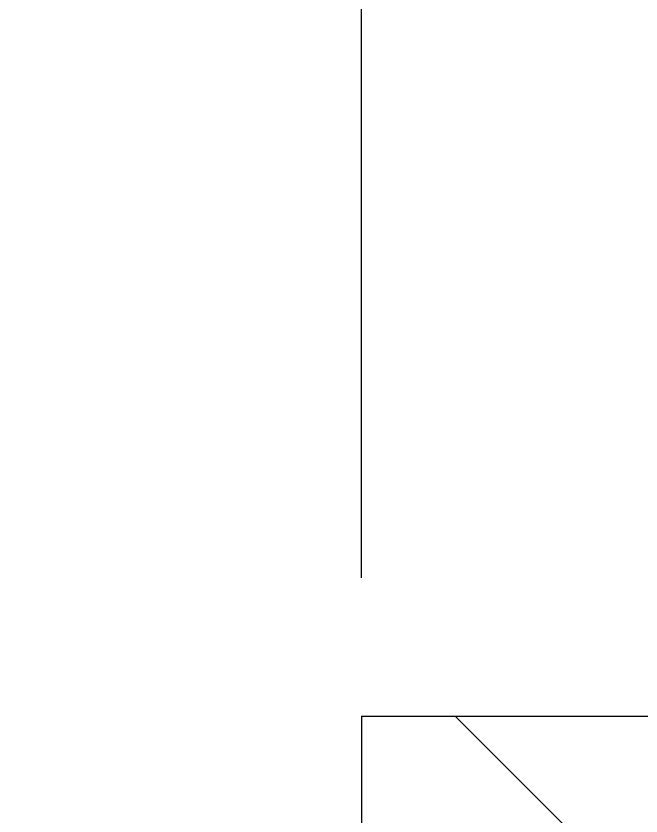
# Model space of a CAD drawing. Extents: x 34 to 831, y 17 to 546.
# Drawn here: x 133.83 to 138.35, y 53.74 to 59.53 of the extents above; entities that cross this region are included whole.
import ezdxf

# ---------------------------------------------------------------- set-up
doc = ezdxf.new("R2010")
doc.units = 0
doc.header["$LTSCALE"] = 8
doc.layers.get('0').update_dxf_attribs({"color": 2, "linetype": 'CONTINUOUS'})
doc.layers.add('DIM', color=2, linetype='CONTINUOUS')
doc.layers.add('OT', color=1, linetype='CONTINUOUS')

msp = doc.modelspace()

# ---------------------------------------------------------------- hatches: boundary and pattern name
at = {"layer": 'DIM'}
h = msp.add_hatch(dxfattribs=at)
h.set_pattern_fill('ANSI31', color=256, angle=90, style=0)
h.set_pattern_definition([(135, (-0.3992, -5.7), (-2.245064, -2.245064), [])])
h.paths.add_polyline_path([(152.3294, 40.7154), (152.3294, 54.4654), (136.3279, 54.4654), (136.3279, 40.7154), (133.8288, 40.7154), (133.8288, 25.337), (141.8836, 25.337), (143.3836, 27.837), (143.3836, 22.837), (144.8836, 25.337), (154.8959, 25.337), (154.8959, 40.7154)])

# ---------------------------------------------------------------- linework, layer by layer
for q in [(136.3279, 92.1374), (136.3279, 84.757), (136.3279, 82.2429)]:
    msp.add_line((136.3279, 55.4654), q)
at = {"layer": 'OT'}
for q in [(152.3294, 54.4654), (136.3279, 40.7154)]:
    msp.add_line((136.3279, 54.4654), q, dxfattribs=at)

doc.saveas('drawing.dxf')
